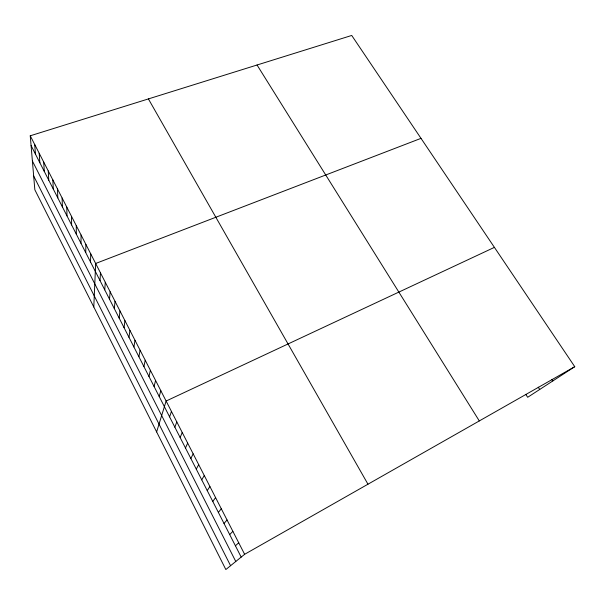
<?xml version="1.0" encoding="UTF-8"?>
<svg xmlns="http://www.w3.org/2000/svg" width="605" height="605" viewBox="0 0 605 605"><rect width="100%" height="100%" fill="white"/><g stroke="black" fill="none" stroke-linecap="round" stroke-linejoin="round"><path stroke-width="0.91" d="M81.002 243.339L81.07 234.997M85.736 252.618L85.895 244.42M90.508 261.973L90.758 253.911M93.798 306.992L95.658 263.477L421.004 138.356M100.022 280.599L100.453 272.832M104.756 289.878L105.278 282.263M109.528 299.218L110.14 291.754M114.33 308.633L115.041 301.32M119.17 318.109L119.979 310.955M124.048 327.66L124.948 320.658M128.963 337.28L129.962 330.443M133.909 346.975L135.006 340.297M138.893 356.738L140.095 350.227M143.914 366.577L145.223 360.232M148.974 376.484L150.38 370.313M154.071 386.466L155.591 380.469M159.206 396.532L160.832 390.709M156.627 431.932L166.118 401.024L494.414 247.369M169.597 416.883L171.442 411.423M174.853 427.175L176.811 421.897M180.146 437.544L182.218 432.454M185.485 447.995L187.671 443.102M190.855 458.522L193.161 453.826M196.277 469.14L198.697 464.632M201.737 479.833L204.278 475.53M207.243 490.61L209.905 486.518M212.786 501.477L215.577 497.582M218.375 512.427L221.294 508.745M224.009 523.461L227.056 519.997M229.688 534.586L232.872 531.341M235.413 545.793L238.725 542.768M574.75 366.69L244.632 554.301L225.839 569.547L34.84 189.766L30.25 135.792L351.724 35.453L574.75 366.69L527.681 397.288L525.76 394.324M551.783 379.395L552.811 380.953M538.231 387.185L539.72 389.461M257.042 65L479.304 420.929M148.399 98.91L367.969 484.204M30.25 135.792L244.632 554.301M31.082 145.563L241.183 557.099M32.39 160.99L235.776 561.485M33.668 175.994L230.573 565.705M34.704 144.482L35.461 154.131M39.189 153.239L39.869 162.768M43.704 162.064L44.309 171.465M48.256 170.943L48.778 180.23M52.839 179.897L53.285 189.047M57.46 188.911L57.823 197.933M62.111 197.994L62.391 206.887M66.8 207.137L66.989 215.902M71.519 216.356L71.624 224.977M76.275 225.642L76.298 234.127"/></g></svg>
